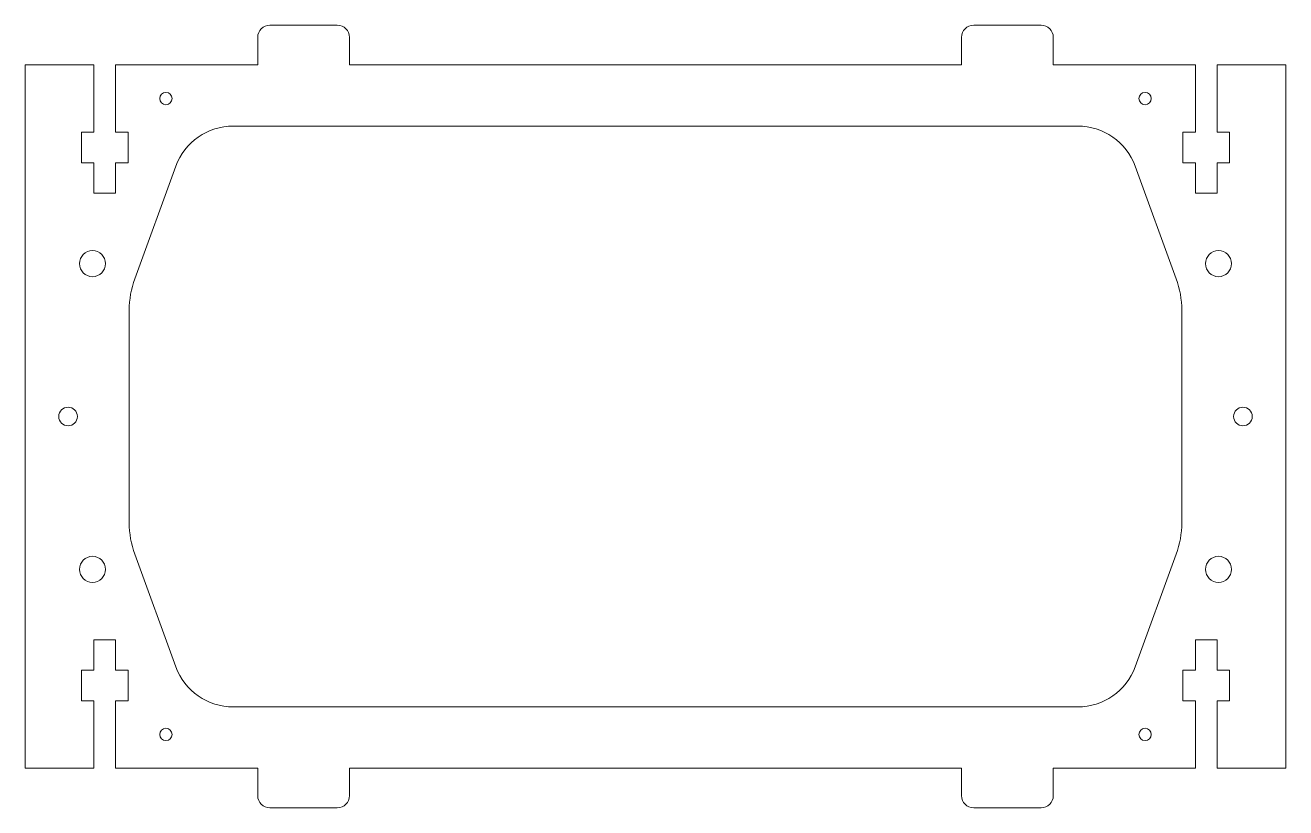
# Model space of a CAD drawing. Header units: millimetres. Extents: x -103 to 103, y -64 to 64.
import ezdxf

# ---------------------------------------------------------------- set-up
doc = ezdxf.new("R2010")
doc.units = ezdxf.units.MM

msp = doc.modelspace()

# ---------------------------------------------------------------- linework, layer by layer
at = {"color": 7, "linetype": 'Continuous', "lineweight": 15}
for p, q in [((-52, 64), (-63, 64)), ((52, 64), (63, 64)), ((-65, 62), (-65, 57.5)), ((-50, 57.5), (-50, 62)), ((50, 57.5), (50, 62)), ((65, 62), (65, 57.5)), ((-103, 57.5), (-103, -57.5)), ((-91.78, 57.5), (-103, 57.5)), ((-91.78, 46.5), (-91.78, 57.5)), ((-88.22, 46.5), (-88.22, 57.5)), ((-65, 57.5), (-88.22, 57.5)), ((50, 57.5), (-50, 57.5)), ((88.22, 57.5), (65, 57.5)), ((88.22, 46.5), (88.22, 57.5)), ((91.78, 57.5), (91.78, 46.5)), ((103, 57.5), (91.78, 57.5)), ((103, -57.5), (103, 57.5)), ((69, 47.5), (-69, 47.5)), ((-91.78, 46.5), (-93.81, 46.5)), ((-93.81, 46.5), (-93.81, 41.5)), ((-86.19, 46.5), (-88.22, 46.5)), ((-86.19, 41.5), (-86.19, 46.5)), ((86.19, 46.5), (88.22, 46.5)), ((86.19, 41.5), (86.19, 46.5)), ((91.78, 46.5), (93.81, 46.5)), ((93.81, 46.5), (93.81, 41.5)), ((-93.81, 41.5), (-91.78, 41.5)), ((-91.78, 36.5), (-91.78, 41.5)), ((-88.22, 36.5), (-88.22, 41.5)), ((-88.22, 41.5), (-86.19, 41.5)), ((88.22, 41.5), (86.19, 41.5)), ((88.22, 36.5), (88.22, 41.5)), ((91.78, 41.5), (91.78, 36.5)), ((93.81, 41.5), (91.78, 41.5)), ((-85.1, 22.52), (-78.4, 40.92)), ((85.1, 22.52), (78.4, 40.92)), ((-91.78, 36.5), (-88.22, 36.5)), ((91.78, 36.5), (88.22, 36.5)), ((-86, -17.39), (-86, 17.39)), ((86, -17.39), (86, 17.39)), ((-78.4, -40.92), (-85.1, -22.52)), ((78.4, -40.92), (85.1, -22.52)), ((-91.78, -36.5), (-88.22, -36.5)), ((-91.78, -36.5), (-91.78, -41.5)), ((-88.22, -36.5), (-88.22, -41.5)), ((91.78, -36.5), (88.22, -36.5)), ((88.22, -36.5), (88.22, -41.5)), ((91.78, -36.5), (91.78, -41.5)), ((-93.81, -41.5), (-91.78, -41.5)), ((-93.81, -46.5), (-93.81, -41.5)), ((-88.22, -41.5), (-86.19, -41.5)), ((-86.19, -41.5), (-86.19, -46.5)), ((88.22, -41.5), (86.19, -41.5)), ((86.19, -41.5), (86.19, -46.5)), ((93.81, -41.5), (91.78, -41.5)), ((93.81, -46.5), (93.81, -41.5)), ((-91.78, -46.5), (-93.81, -46.5)), ((-91.78, -46.5), (-91.78, -57.5)), ((-88.22, -46.5), (-88.22, -57.5)), ((-86.19, -46.5), (-88.22, -46.5)), ((86.19, -46.5), (88.22, -46.5)), ((88.22, -46.5), (88.22, -57.5)), ((91.78, -46.5), (91.78, -57.5)), ((91.78, -46.5), (93.81, -46.5)), ((-69, -47.5), (69, -47.5)), ((-103, -57.5), (-91.78, -57.5)), ((-88.22, -57.5), (-65, -57.5)), ((-65, -62), (-65, -57.5)), ((-50, -57.5), (50, -57.5)), ((-50, -57.5), (-50, -62)), ((50, -57.5), (50, -62)), ((65, -57.5), (88.22, -57.5)), ((65, -62), (65, -57.5)), ((91.78, -57.5), (103, -57.5)), ((-52, -64), (-63, -64)), ((52, -64), (63, -64))]:
    msp.add_line(p, q, dxfattribs=at)
for centre, radius in [((-80, 52), 1), ((80, 52), 1), ((-92, 25), 2.13), ((92, 25), 2.13), ((-96, 0), 1.52), ((96, 0), 1.52), ((-92, -25), 2.13), ((92, -25), 2.13), ((-80, -52), 1), ((80, -52), 1)]:
    msp.add_circle(centre, radius, dxfattribs=at)
for centre, radius, start, end in [((-63, 62), 2, 90, 180), ((-52, 62), 2, 0, 90), ((52, 62), 2, 90, 180), ((63, 62), 2, 0, 90), ((-69, 37.5), 10, 90, 160), ((69, 37.5), 10, 20, 90), ((-71, 17.39), 15, 160, 180), ((71, 17.39), 15, 0, 20), ((-71, -17.39), 15, 180, 200), ((71, -17.39), 15, 340, 0), ((-69, -37.5), 10, 200, 270), ((69, -37.5), 10, 270, 340), ((-63, -62), 2, 180, 270), ((-52, -62), 2, 270, 0), ((52, -62), 2, 180, 270), ((63, -62), 2, 270, 0)]:
    msp.add_arc(centre, radius, start, end, dxfattribs=at)

doc.saveas('drawing.dxf')
